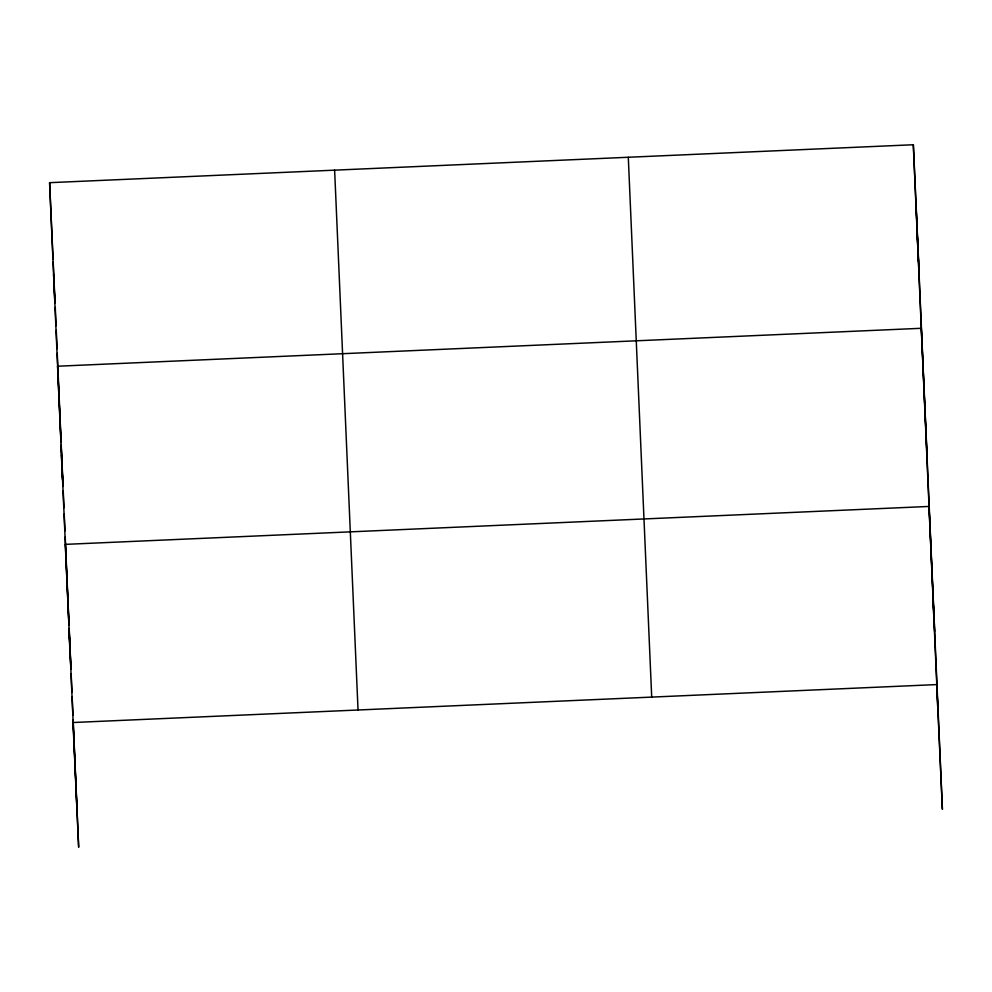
<?xml version="1.0" encoding="UTF-8"?>
<svg xmlns="http://www.w3.org/2000/svg" width="992" height="992" viewBox="0 0 992 992"><rect width="100%" height="100%" fill="white"/><g stroke="black" fill="none" stroke-linecap="round" stroke-linejoin="round"><path stroke-width="1.49" d="M77.178 814.258L49.6 182.677L913.334 144.745L918.989 269.477M917.315 236.518L918.431 261.268M926.95 453.022L921.283 328.29L57.561 366.222L61.02 442.519M934.675 631.172L929.008 506.441L65.286 544.372L68.956 625.295M932.877 595.51L933.993 620.26M49.6 182.677L53.06 258.974M53.208 262.062L54.039 280.426M54.238 284.927L55.056 302.92M53.58 274.449L54.709 299.212M61.157 445.606L62 463.971M62.198 468.472L63.017 486.464L62.223 468.013M61.417 455.303L62.546 480.054M69.093 628.395L69.924 646.61M70.134 651.112L70.94 669.104L70.147 650.678M69.142 633.442L70.271 658.204M915.951 202.492L942.4 809.323L936.733 684.579L73.011 722.523L78.666 847.255L73.148 719.783M913.334 144.745L937.862 709.342M628.296 157.269L651.707 697.103M334.626 170.165L358.038 709.999M55.267 307.421L56.06 325.773M56.259 330.361L57.052 348.713M57.251 353.301L58.044 371.653M58.243 376.241L59.049 394.605M59.247 399.193L60.041 417.545M60.239 422.133L61.033 440.485M61.231 445.073L62.025 463.425M63.228 490.966L63.959 507.854M64.22 513.992L64.951 530.894M65.224 537.032L65.956 553.933M66.216 560.071L66.948 576.96M67.22 583.11L67.952 599.999M68.212 606.137L68.944 623.038M69.217 629.176L69.948 646.077M71.151 673.717L71.945 692.143M72.143 696.756L72.949 715.182"/></g></svg>
